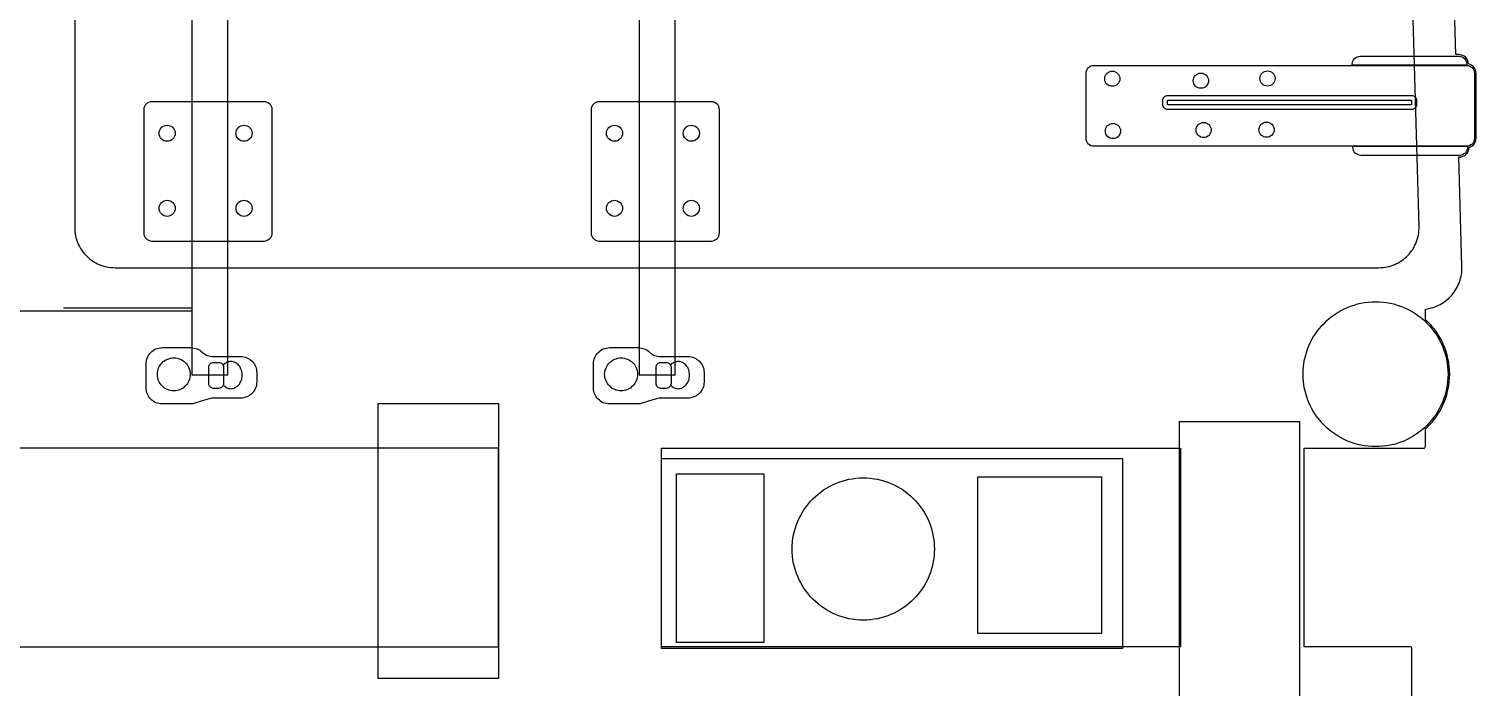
# Model space of a CAD drawing. Extents: x -295 to 296, y -191 to 193.
# Drawn here: x -168.9 to -42.7, y -111.7 to -54.3 of the extents above; entities that cross this region are included whole.
import ezdxf

# ---------------------------------------------------------------- set-up
doc = ezdxf.new("R2010")
doc.units = 0
doc.layers.add('레이어_1', color=18, linetype='CONTINUOUS')
doc.layers.add('레이어_2', color=1, linetype='CONTINUOUS')

msp = doc.modelspace()

# ---------------------------------------------------------------- linework, layer by layer
at = {"layer": '레이어_1'}
for points in [[(-164.95, -34.12), (-164.95, -71.61), (-164.95, -71.79), (-164.94, -71.96), (-164.91, -72.14), (-164.88, -72.31), (-164.84, -72.48), (-164.8, -72.65), (-164.74, -72.81), (-164.68, -72.97), (-164.61, -73.12), (-164.53, -73.27), (-164.45, -73.42), (-164.36, -73.56), (-164.26, -73.7), (-164.15, -73.83), (-164.04, -73.96), (-163.93, -74.08), (-163.81, -74.2), (-163.68, -74.31), (-163.55, -74.41), (-163.41, -74.51), (-163.27, -74.6), (-163.12, -74.68), (-162.97, -74.76), (-162.82, -74.83), (-162.66, -74.89), (-162.49, -74.95), (-162.33, -75), (-162.16, -75.03), (-161.99, -75.07), (-161.81, -75.09), (-161.63, -75.1), (-161.45, -75.11), (-51.2, -75.11), (-51.02, -75.1), (-50.84, -75.09), (-50.66, -75.06), (-50.48, -75.03), (-50.31, -74.99), (-50.14, -74.94), (-49.98, -74.89), (-49.81, -74.82), (-49.66, -74.75), (-49.5, -74.67), (-49.36, -74.58), (-49.21, -74.49), (-49.07, -74.39), (-48.94, -74.28), (-48.81, -74.16), (-48.69, -74.04), (-48.58, -73.92), (-48.47, -73.79), (-48.36, -73.65), (-48.26, -73.51), (-48.17, -73.36), (-48.09, -73.21), (-48.02, -73.06), (-47.95, -72.9), (-47.89, -72.74), (-47.84, -72.57), (-47.79, -72.4), (-47.76, -72.23), (-47.73, -72.05), (-47.71, -71.87), (-47.7, -71.69), (-47.7, -71.5), (-54.38, 159.44)], [(-48.33, -122.77), (-48.33, -108.31), (-48.34, -108.26), (-48.37, -108.21), (-48.42, -108.18), (-48.47, -108.17), (-57.71, -108.17), (-57.71, -90.84), (-47.29, -90.84), (-47.23, -90.83), (-47.19, -90.8), (-47.16, -90.76), (-47.15, -90.7), (-47.14, -89.16), (-46.9, -88.93), (-46.67, -88.68), (-46.45, -88.43), (-46.25, -88.16), (-46.06, -87.89), (-45.89, -87.61), (-45.73, -87.31), (-45.59, -87.01), (-45.46, -86.7), (-45.35, -86.39), (-45.26, -86.07), (-45.18, -85.74), (-45.11, -85.41), (-45.07, -85.08), (-45.04, -84.74), (-45.03, -84.39), (-45.04, -84.05), (-45.07, -83.71), (-45.11, -83.38), (-45.18, -83.05), (-45.25, -82.72), (-45.35, -82.4), (-45.46, -82.09), (-45.59, -81.78), (-45.73, -81.48), (-45.89, -81.18), (-46.06, -80.9), (-46.25, -80.62), (-46.46, -80.35), (-46.67, -80.1), (-46.9, -79.85), (-47.15, -79.62), (-47.15, -78.88), (-47.15, -78.86), (-47.15, -78.72), (-46.98, -78.69), (-46.81, -78.66), (-46.64, -78.62), (-46.48, -78.57), (-46.32, -78.51), (-46.17, -78.45), (-46.02, -78.38), (-45.87, -78.31), (-45.72, -78.23), (-45.58, -78.14), (-45.32, -77.94), (-45.07, -77.72), (-44.85, -77.49), (-44.64, -77.23), (-44.46, -76.95), (-44.38, -76.81), (-44.31, -76.66), (-44.24, -76.51), (-44.18, -76.35), (-44.12, -76.19), (-44.08, -76.03), (-44.04, -75.86), (-44.01, -75.7), (-43.98, -75.53), (-43.97, -75.35), (-43.96, -75.18), (-43.96, -75), (-44.24, -65.45), (-44.18, -65.45), (-44.09, -65.45), (-44.01, -65.44), (-43.93, -65.42), (-43.86, -65.39), (-43.78, -65.35), (-43.71, -65.31), (-43.59, -65.21), (-43.54, -65.16), (-43.49, -65.09), (-43.45, -65.02), (-43.41, -64.95), (-43.38, -64.88), (-43.36, -64.8), (-43.35, -64.72), (-43.34, -64.63), (-43.21, -64.58), (-43.09, -64.51), (-42.99, -64.43), (-42.9, -64.33), (-42.83, -64.22), (-42.78, -64.09), (-42.74, -63.96), (-42.73, -63.82), (-42.73, -58.16), (-42.74, -58.01), (-42.78, -57.87), (-42.84, -57.75), (-42.92, -57.63), (-43.02, -57.53), (-43.13, -57.44), (-43.26, -57.38), (-43.4, -57.34), (-43.41, -57.25), (-43.42, -57.17), (-43.44, -57.09), (-43.47, -57.02), (-43.51, -56.95), (-43.55, -56.88), (-43.66, -56.76), (-43.78, -56.66), (-43.85, -56.62), (-43.92, -56.59), (-44, -56.56), (-44.07, -56.54), (-44.16, -56.53), (-44.24, -56.52), (-44.49, -56.52), (-46.23, 3.54)]]:
    msp.add_lwpolyline(points, dxfattribs=at)
for points in [[(-199.39, -108.17), (-169.43, -108.17), (-168.94, -108.17), (-168.45, -108.17), (-127.98, -108.17), (-127.98, -90.84), (-128.3, -90.84), (-168.45, -90.84), (-168.94, -90.84), (-169.43, -90.84), (-199.39, -90.84)], [(-113.78, -108.17), (-113.78, -90.84), (-68.62, -90.84), (-68.5, -90.84), (-68.5, -108.17)]]:
    msp.add_lwpolyline(points, close=True, dxfattribs=at)
at = {"layer": '레이어_2'}
for points in [[(-154.74, 22.5), (-154.74, -84.46), (-151.59, -84.46), (-151.59, 22.5)], [(-115.73, 22.5), (-115.73, -84.46), (-112.58, -84.46), (-112.58, 22.5)], [(-158.93, -65.08), (-158.93, -67.88), (-158.93, -67.88), (-158.93, -72.08), (-158.91, -72.22), (-158.87, -72.35), (-158.81, -72.47), (-158.72, -72.57), (-158.62, -72.66), (-158.5, -72.72), (-158.37, -72.76), (-158.23, -72.78), (-148.43, -72.78), (-148.29, -72.76), (-148.16, -72.72), (-148.04, -72.66), (-147.93, -72.57), (-147.85, -72.47), (-147.78, -72.35), (-147.74, -72.22), (-147.73, -72.08), (-147.73, -67.88), (-147.73, -65.53), (-147.73, -61.33), (-147.74, -61.19), (-147.78, -61.06), (-147.85, -60.94), (-147.93, -60.84), (-148.04, -60.75), (-148.16, -60.69), (-148.29, -60.64), (-148.43, -60.63), (-158.23, -60.63), (-158.37, -60.64), (-158.5, -60.69), (-158.62, -60.75), (-158.72, -60.84), (-158.81, -60.94), (-158.87, -61.06), (-158.91, -61.19), (-158.93, -61.33), (-158.93, -65.53)], [(-119.91, -65.08), (-119.91, -67.88), (-119.91, -67.88), (-119.91, -72.08), (-119.9, -72.22), (-119.86, -72.35), (-119.8, -72.47), (-119.71, -72.57), (-119.61, -72.66), (-119.49, -72.72), (-119.36, -72.76), (-119.21, -72.78), (-109.41, -72.78), (-109.27, -72.76), (-109.14, -72.72), (-109.02, -72.66), (-108.92, -72.57), (-108.83, -72.47), (-108.77, -72.35), (-108.73, -72.22), (-108.71, -72.08), (-108.71, -67.88), (-108.71, -65.53), (-108.71, -61.33), (-108.73, -61.19), (-108.77, -61.06), (-108.83, -60.94), (-108.92, -60.84), (-109.02, -60.75), (-109.14, -60.69), (-109.27, -60.64), (-109.41, -60.63), (-119.21, -60.63), (-119.36, -60.64), (-119.49, -60.69), (-119.61, -60.75), (-119.71, -60.84), (-119.8, -60.94), (-119.86, -61.06), (-119.9, -61.19), (-119.91, -61.33), (-119.91, -65.53)], [(-183.14, -78.88), (-154.74, -78.88)], [(-165.93, -78.61), (-154.74, -78.61)], [(-151.99, -85.35), (-151.92, -85.42), (-151.84, -85.48), (-151.77, -85.53), (-151.69, -85.57), (-151.6, -85.61), (-151.51, -85.63), (-151.42, -85.65), (-151.33, -85.66), (-151.23, -85.65), (-151.13, -85.63), (-151.03, -85.6), (-150.94, -85.56), (-150.86, -85.51), (-150.77, -85.45), (-150.7, -85.38), (-150.63, -85.31), (-150.56, -85.22), (-150.51, -85.13), (-150.46, -85.03), (-150.42, -84.93), (-150.38, -84.82), (-150.36, -84.71), (-150.34, -84.59), (-150.34, -84.47), (-150.34, -84.35), (-150.36, -84.23), (-150.38, -84.12), (-150.42, -84.01), (-150.46, -83.9), (-150.51, -83.81), (-150.56, -83.72), (-150.63, -83.63), (-150.7, -83.56), (-150.77, -83.49), (-150.86, -83.43), (-150.94, -83.38), (-151.03, -83.34), (-151.13, -83.31), (-151.23, -83.29), (-151.33, -83.28), (-151.42, -83.29), (-151.52, -83.31), (-151.61, -83.33), (-151.7, -83.37), (-151.78, -83.42), (-151.86, -83.47), (-151.93, -83.53), (-152, -83.61)], [(-112.97, -85.35), (-112.9, -85.42), (-112.83, -85.48), (-112.75, -85.53), (-112.67, -85.57), (-112.59, -85.61), (-112.5, -85.63), (-112.41, -85.65), (-112.31, -85.66), (-112.21, -85.65), (-112.11, -85.63), (-112.02, -85.6), (-111.93, -85.56), (-111.84, -85.51), (-111.76, -85.45), (-111.68, -85.38), (-111.61, -85.31), (-111.55, -85.22), (-111.49, -85.13), (-111.44, -85.03), (-111.4, -84.93), (-111.37, -84.82), (-111.35, -84.71), (-111.33, -84.59), (-111.33, -84.47), (-111.33, -84.35), (-111.35, -84.23), (-111.37, -84.12), (-111.4, -84.01), (-111.44, -83.9), (-111.49, -83.81), (-111.55, -83.72), (-111.61, -83.63), (-111.68, -83.56), (-111.76, -83.49), (-111.84, -83.43), (-111.93, -83.38), (-112.02, -83.34), (-112.11, -83.31), (-112.21, -83.29), (-112.31, -83.28), (-112.41, -83.29), (-112.5, -83.31), (-112.6, -83.33), (-112.68, -83.37), (-112.77, -83.42), (-112.85, -83.47), (-112.92, -83.53), (-112.99, -83.61)]]:
    msp.add_lwpolyline(points, dxfattribs=at)
for points in [[(-52.84, -56.66), (-44.24, -56.66), (-44.1, -56.68), (-43.97, -56.72), (-43.85, -56.78), (-43.75, -56.87), (-43.66, -56.97), (-43.6, -57.09), (-43.55, -57.22), (-43.54, -57.36), (-43.54, -57.45), (-53.54, -57.45), (-53.54, -57.36), (-53.52, -57.22), (-53.48, -57.09), (-53.42, -56.97), (-53.33, -56.87), (-53.23, -56.78), (-53.11, -56.72), (-52.98, -56.68)], [(-42.87, -63.82), (-42.89, -63.96), (-42.93, -64.1), (-42.99, -64.22), (-43.08, -64.32), (-43.18, -64.4), (-43.3, -64.47), (-43.43, -64.51), (-43.57, -64.52), (-76.05, -64.52), (-76.19, -64.51), (-76.32, -64.47), (-76.44, -64.4), (-76.54, -64.32), (-76.63, -64.22), (-76.69, -64.1), (-76.73, -63.96), (-76.75, -63.82), (-76.75, -58.16), (-76.73, -58.02), (-76.69, -57.89), (-76.63, -57.77), (-76.54, -57.66), (-76.44, -57.58), (-76.32, -57.51), (-76.19, -57.47), (-76.05, -57.46), (-43.57, -57.46), (-43.43, -57.47), (-43.3, -57.51), (-43.18, -57.58), (-43.08, -57.66), (-42.99, -57.77), (-42.93, -57.89), (-42.89, -58.02), (-42.87, -58.16)], [(-74.46, -57.97), (-74.33, -57.98), (-74.2, -58.02), (-74.09, -58.08), (-73.99, -58.16), (-73.91, -58.26), (-73.85, -58.37), (-73.81, -58.5), (-73.8, -58.63), (-73.81, -58.76), (-73.85, -58.89), (-73.91, -59), (-73.99, -59.1), (-74.09, -59.18), (-74.2, -59.24), (-74.33, -59.28), (-74.46, -59.29), (-74.59, -59.28), (-74.72, -59.24), (-74.83, -59.18), (-74.93, -59.1), (-75.01, -59), (-75.07, -58.89), (-75.11, -58.76), (-75.12, -58.63), (-75.11, -58.5), (-75.07, -58.37), (-75.01, -58.26), (-74.93, -58.16), (-74.83, -58.08), (-74.72, -58.02), (-74.59, -57.98)], [(-60.92, -57.94), (-60.79, -57.96), (-60.66, -58), (-60.55, -58.06), (-60.45, -58.14), (-60.37, -58.24), (-60.31, -58.35), (-60.27, -58.47), (-60.26, -58.61), (-60.27, -58.74), (-60.31, -58.86), (-60.37, -58.98), (-60.45, -59.07), (-60.55, -59.16), (-60.66, -59.22), (-60.79, -59.26), (-60.92, -59.27), (-61.05, -59.26), (-61.18, -59.22), (-61.29, -59.16), (-61.39, -59.07), (-61.47, -58.98), (-61.53, -58.86), (-61.57, -58.74), (-61.58, -58.61), (-61.57, -58.47), (-61.53, -58.35), (-61.47, -58.24), (-61.39, -58.14), (-61.29, -58.06), (-61.18, -58), (-61.05, -57.96)], [(-66.73, -58.14), (-66.6, -58.15), (-66.48, -58.19), (-66.36, -58.25), (-66.26, -58.33), (-66.18, -58.43), (-66.12, -58.54), (-66.08, -58.67), (-66.07, -58.8), (-66.08, -58.93), (-66.12, -59.06), (-66.18, -59.17), (-66.26, -59.27), (-66.36, -59.35), (-66.48, -59.41), (-66.6, -59.45), (-66.73, -59.46), (-66.87, -59.45), (-66.99, -59.41), (-67.1, -59.35), (-67.2, -59.27), (-67.28, -59.17), (-67.34, -59.06), (-67.38, -58.93), (-67.4, -58.8), (-67.38, -58.67), (-67.34, -58.54), (-67.28, -58.43), (-67.2, -58.33), (-67.1, -58.25), (-66.99, -58.19), (-66.87, -58.15)], [(-48.35, -60.08), (-48.27, -60.09), (-48.19, -60.12), (-48.12, -60.15), (-48.05, -60.21), (-48, -60.27), (-47.96, -60.34), (-47.94, -60.42), (-47.93, -60.5), (-47.93, -60.9), (-47.94, -60.98), (-47.96, -61.06), (-48, -61.13), (-48.05, -61.19), (-48.12, -61.24), (-48.19, -61.28), (-48.27, -61.31), (-48.35, -61.32), (-69.63, -61.32), (-69.71, -61.31), (-69.79, -61.28), (-69.86, -61.24), (-69.92, -61.19), (-69.97, -61.13), (-70.01, -61.06), (-70.04, -60.98), (-70.05, -60.9), (-70.05, -60.5), (-70.04, -60.42), (-70.01, -60.34), (-69.97, -60.27), (-69.92, -60.21), (-69.86, -60.15), (-69.79, -60.12), (-69.71, -60.09), (-69.63, -60.08)], [(-48.35, -60.5), (-48.35, -60.9), (-69.63, -60.9), (-69.63, -60.5)], [(-156.88, -62.68), (-156.74, -62.7), (-156.61, -62.74), (-156.49, -62.8), (-156.39, -62.89), (-156.3, -62.99), (-156.24, -63.11), (-156.2, -63.24), (-156.18, -63.38), (-156.2, -63.52), (-156.24, -63.66), (-156.3, -63.78), (-156.39, -63.88), (-156.49, -63.96), (-156.61, -64.03), (-156.74, -64.07), (-156.88, -64.08), (-157.02, -64.07), (-157.16, -64.03), (-157.28, -63.96), (-157.38, -63.88), (-157.46, -63.78), (-157.53, -63.66), (-157.57, -63.52), (-157.58, -63.38), (-157.57, -63.24), (-157.53, -63.11), (-157.46, -62.99), (-157.38, -62.89), (-157.28, -62.8), (-157.16, -62.74), (-157.02, -62.7)], [(-150.18, -62.68), (-150.04, -62.7), (-149.91, -62.74), (-149.79, -62.8), (-149.69, -62.89), (-149.6, -62.99), (-149.54, -63.11), (-149.5, -63.24), (-149.48, -63.38), (-149.5, -63.52), (-149.54, -63.66), (-149.6, -63.78), (-149.69, -63.88), (-149.79, -63.96), (-149.91, -64.03), (-150.04, -64.07), (-150.18, -64.08), (-150.32, -64.07), (-150.45, -64.03), (-150.57, -63.96), (-150.68, -63.88), (-150.76, -63.78), (-150.83, -63.66), (-150.87, -63.52), (-150.88, -63.38), (-150.87, -63.24), (-150.83, -63.11), (-150.76, -62.99), (-150.68, -62.89), (-150.57, -62.8), (-150.45, -62.74), (-150.32, -62.7)], [(-150.18, -62.68), (-150.04, -62.7), (-149.91, -62.74), (-149.79, -62.8), (-149.69, -62.89), (-149.6, -62.99), (-149.54, -63.11), (-149.5, -63.24), (-149.48, -63.38), (-149.5, -63.52), (-149.54, -63.66), (-149.6, -63.78), (-149.69, -63.88), (-149.79, -63.96), (-149.91, -64.03), (-150.04, -64.07), (-150.18, -64.08), (-150.32, -64.07), (-150.45, -64.03), (-150.57, -63.96), (-150.68, -63.88), (-150.76, -63.78), (-150.83, -63.66), (-150.87, -63.52), (-150.88, -63.38), (-150.87, -63.24), (-150.83, -63.11), (-150.76, -62.99), (-150.68, -62.89), (-150.57, -62.8), (-150.45, -62.74), (-150.32, -62.7)], [(-117.87, -62.68), (-117.73, -62.7), (-117.6, -62.74), (-117.48, -62.8), (-117.38, -62.89), (-117.29, -62.99), (-117.23, -63.11), (-117.18, -63.24), (-117.17, -63.38), (-117.18, -63.52), (-117.23, -63.66), (-117.29, -63.78), (-117.38, -63.88), (-117.48, -63.96), (-117.6, -64.03), (-117.73, -64.07), (-117.87, -64.08), (-118.01, -64.07), (-118.14, -64.03), (-118.26, -63.96), (-118.37, -63.88), (-118.45, -63.78), (-118.52, -63.66), (-118.56, -63.52), (-118.57, -63.38), (-118.56, -63.24), (-118.52, -63.11), (-118.45, -62.99), (-118.37, -62.89), (-118.26, -62.8), (-118.14, -62.74), (-118.01, -62.7)], [(-111.17, -62.68), (-111.03, -62.7), (-110.9, -62.74), (-110.78, -62.8), (-110.67, -62.89), (-110.59, -62.99), (-110.52, -63.11), (-110.48, -63.24), (-110.47, -63.38), (-110.48, -63.52), (-110.52, -63.66), (-110.59, -63.78), (-110.67, -63.88), (-110.78, -63.96), (-110.9, -64.03), (-111.03, -64.07), (-111.17, -64.08), (-111.31, -64.07), (-111.44, -64.03), (-111.56, -63.96), (-111.66, -63.88), (-111.75, -63.78), (-111.81, -63.66), (-111.85, -63.52), (-111.87, -63.38), (-111.85, -63.24), (-111.81, -63.11), (-111.75, -62.99), (-111.66, -62.89), (-111.56, -62.8), (-111.44, -62.74), (-111.31, -62.7)], [(-111.17, -62.68), (-111.03, -62.7), (-110.9, -62.74), (-110.78, -62.8), (-110.67, -62.89), (-110.59, -62.99), (-110.52, -63.11), (-110.48, -63.24), (-110.47, -63.38), (-110.48, -63.52), (-110.52, -63.66), (-110.59, -63.78), (-110.67, -63.88), (-110.78, -63.96), (-110.9, -64.03), (-111.03, -64.07), (-111.17, -64.08), (-111.31, -64.07), (-111.44, -64.03), (-111.56, -63.96), (-111.66, -63.88), (-111.75, -63.78), (-111.81, -63.66), (-111.85, -63.52), (-111.87, -63.38), (-111.85, -63.24), (-111.81, -63.11), (-111.75, -62.99), (-111.66, -62.89), (-111.56, -62.8), (-111.44, -62.74), (-111.31, -62.7)], [(-74.4, -62.53), (-74.26, -62.54), (-74.14, -62.58), (-74.03, -62.64), (-73.93, -62.72), (-73.85, -62.82), (-73.79, -62.93), (-73.75, -63.05), (-73.74, -63.19), (-73.75, -63.32), (-73.79, -63.45), (-73.85, -63.56), (-73.93, -63.66), (-74.03, -63.74), (-74.14, -63.8), (-74.26, -63.84), (-74.4, -63.85), (-74.53, -63.84), (-74.66, -63.8), (-74.77, -63.74), (-74.87, -63.66), (-74.95, -63.56), (-75.01, -63.45), (-75.05, -63.32), (-75.06, -63.19), (-75.05, -63.05), (-75.01, -62.93), (-74.95, -62.82), (-74.87, -62.72), (-74.77, -62.64), (-74.66, -62.58), (-74.53, -62.54)], [(-66.49, -62.43), (-66.35, -62.45), (-66.23, -62.49), (-66.12, -62.55), (-66.02, -62.63), (-65.94, -62.73), (-65.88, -62.84), (-65.84, -62.96), (-65.82, -63.1), (-65.84, -63.23), (-65.88, -63.36), (-65.94, -63.47), (-66.02, -63.57), (-66.12, -63.65), (-66.23, -63.71), (-66.35, -63.75), (-66.49, -63.76), (-66.62, -63.75), (-66.74, -63.71), (-66.86, -63.65), (-66.96, -63.57), (-67.04, -63.47), (-67.1, -63.36), (-67.14, -63.23), (-67.15, -63.1), (-67.14, -62.96), (-67.1, -62.84), (-67.04, -62.73), (-66.96, -62.63), (-66.86, -62.55), (-66.74, -62.49), (-66.62, -62.45)], [(-61, -62.41), (-60.87, -62.42), (-60.75, -62.46), (-60.63, -62.52), (-60.53, -62.6), (-60.45, -62.7), (-60.39, -62.81), (-60.35, -62.93), (-60.34, -63.07), (-60.35, -63.2), (-60.39, -63.33), (-60.45, -63.44), (-60.53, -63.54), (-60.63, -63.62), (-60.75, -63.68), (-60.87, -63.72), (-61, -63.73), (-61.14, -63.72), (-61.26, -63.68), (-61.37, -63.62), (-61.47, -63.54), (-61.55, -63.44), (-61.61, -63.33), (-61.65, -63.2), (-61.67, -63.07), (-61.65, -62.93), (-61.61, -62.81), (-61.55, -62.7), (-61.47, -62.6), (-61.37, -62.52), (-61.26, -62.46), (-61.14, -62.42)], [(-43.48, -64.52), (-43.48, -64.61), (-43.49, -64.75), (-43.53, -64.89), (-43.6, -65), (-43.68, -65.11), (-43.79, -65.19), (-43.91, -65.26), (-44.04, -65.3), (-44.18, -65.31), (-52.78, -65.31), (-52.92, -65.3), (-53.05, -65.26), (-53.17, -65.19), (-53.27, -65.11), (-53.36, -65), (-53.42, -64.89), (-53.46, -64.75), (-53.48, -64.61), (-53.48, -64.52)], [(-156.88, -69.23), (-156.74, -69.24), (-156.61, -69.28), (-156.49, -69.35), (-156.39, -69.43), (-156.3, -69.54), (-156.24, -69.66), (-156.2, -69.79), (-156.18, -69.93), (-156.2, -70.07), (-156.24, -70.2), (-156.3, -70.32), (-156.39, -70.42), (-156.49, -70.51), (-156.61, -70.57), (-156.74, -70.61), (-156.88, -70.63), (-157.02, -70.61), (-157.16, -70.57), (-157.28, -70.51), (-157.38, -70.42), (-157.46, -70.32), (-157.53, -70.2), (-157.57, -70.07), (-157.58, -69.93), (-157.57, -69.79), (-157.53, -69.66), (-157.46, -69.54), (-157.38, -69.43), (-157.28, -69.35), (-157.16, -69.28), (-157.02, -69.24)], [(-150.18, -69.23), (-150.04, -69.24), (-149.91, -69.28), (-149.79, -69.35), (-149.69, -69.43), (-149.6, -69.54), (-149.54, -69.66), (-149.5, -69.79), (-149.48, -69.93), (-149.5, -70.07), (-149.54, -70.2), (-149.6, -70.32), (-149.69, -70.42), (-149.79, -70.51), (-149.91, -70.57), (-150.04, -70.61), (-150.18, -70.63), (-150.32, -70.61), (-150.45, -70.57), (-150.57, -70.51), (-150.68, -70.42), (-150.76, -70.32), (-150.83, -70.2), (-150.87, -70.07), (-150.88, -69.93), (-150.87, -69.79), (-150.83, -69.66), (-150.76, -69.54), (-150.68, -69.43), (-150.57, -69.35), (-150.45, -69.28), (-150.32, -69.24)], [(-150.18, -69.23), (-150.04, -69.24), (-149.91, -69.28), (-149.79, -69.35), (-149.69, -69.43), (-149.6, -69.54), (-149.54, -69.66), (-149.5, -69.79), (-149.48, -69.93), (-149.5, -70.07), (-149.54, -70.2), (-149.6, -70.32), (-149.69, -70.42), (-149.79, -70.51), (-149.91, -70.57), (-150.04, -70.61), (-150.18, -70.63), (-150.32, -70.61), (-150.45, -70.57), (-150.57, -70.51), (-150.68, -70.42), (-150.76, -70.32), (-150.83, -70.2), (-150.87, -70.07), (-150.88, -69.93), (-150.87, -69.79), (-150.83, -69.66), (-150.76, -69.54), (-150.68, -69.43), (-150.57, -69.35), (-150.45, -69.28), (-150.32, -69.24)], [(-117.87, -69.23), (-117.73, -69.24), (-117.6, -69.28), (-117.48, -69.35), (-117.38, -69.43), (-117.29, -69.54), (-117.23, -69.66), (-117.18, -69.79), (-117.17, -69.93), (-117.18, -70.07), (-117.23, -70.2), (-117.29, -70.32), (-117.38, -70.42), (-117.48, -70.51), (-117.6, -70.57), (-117.73, -70.61), (-117.87, -70.63), (-118.01, -70.61), (-118.14, -70.57), (-118.26, -70.51), (-118.37, -70.42), (-118.45, -70.32), (-118.52, -70.2), (-118.56, -70.07), (-118.57, -69.93), (-118.56, -69.79), (-118.52, -69.66), (-118.45, -69.54), (-118.37, -69.43), (-118.26, -69.35), (-118.14, -69.28), (-118.01, -69.24)], [(-111.17, -69.23), (-111.03, -69.24), (-110.9, -69.28), (-110.78, -69.35), (-110.67, -69.43), (-110.59, -69.54), (-110.52, -69.66), (-110.48, -69.79), (-110.47, -69.93), (-110.48, -70.07), (-110.52, -70.2), (-110.59, -70.32), (-110.67, -70.42), (-110.78, -70.51), (-110.9, -70.57), (-111.03, -70.61), (-111.17, -70.63), (-111.31, -70.61), (-111.44, -70.57), (-111.56, -70.51), (-111.66, -70.42), (-111.75, -70.32), (-111.81, -70.2), (-111.85, -70.07), (-111.87, -69.93), (-111.85, -69.79), (-111.81, -69.66), (-111.75, -69.54), (-111.66, -69.43), (-111.56, -69.35), (-111.44, -69.28), (-111.31, -69.24)], [(-111.17, -69.23), (-111.03, -69.24), (-110.9, -69.28), (-110.78, -69.35), (-110.67, -69.43), (-110.59, -69.54), (-110.52, -69.66), (-110.48, -69.79), (-110.47, -69.93), (-110.48, -70.07), (-110.52, -70.2), (-110.59, -70.32), (-110.67, -70.42), (-110.78, -70.51), (-110.9, -70.57), (-111.03, -70.61), (-111.17, -70.63), (-111.31, -70.61), (-111.44, -70.57), (-111.56, -70.51), (-111.66, -70.42), (-111.75, -70.32), (-111.81, -70.2), (-111.85, -70.07), (-111.87, -69.93), (-111.85, -69.79), (-111.81, -69.66), (-111.75, -69.54), (-111.66, -69.43), (-111.56, -69.35), (-111.44, -69.28), (-111.31, -69.24)], [(-51.49, -78.08), (-51.17, -78.08), (-50.85, -78.11), (-50.53, -78.15), (-50.22, -78.2), (-49.91, -78.27), (-49.61, -78.36), (-49.32, -78.46), (-49.03, -78.57), (-48.75, -78.7), (-48.48, -78.84), (-48.22, -78.99), (-47.96, -79.15), (-47.71, -79.33), (-47.47, -79.52), (-47.24, -79.72), (-47.03, -79.93), (-46.82, -80.15), (-46.62, -80.38), (-46.43, -80.61), (-46.25, -80.86), (-46.09, -81.12), (-45.94, -81.38), (-45.8, -81.66), (-45.67, -81.93), (-45.56, -82.22), (-45.46, -82.52), (-45.37, -82.82), (-45.3, -83.12), (-45.25, -83.43), (-45.21, -83.75), (-45.18, -84.07), (-45.17, -84.39), (-45.18, -84.72), (-45.21, -85.04), (-45.25, -85.36), (-45.3, -85.67), (-45.37, -85.97), (-45.46, -86.27), (-45.56, -86.57), (-45.67, -86.85), (-45.8, -87.13), (-45.94, -87.41), (-46.09, -87.67), (-46.25, -87.93), (-46.43, -88.18), (-46.62, -88.41), (-46.82, -88.64), (-47.03, -88.86), (-47.24, -89.07), (-47.47, -89.27), (-47.71, -89.46), (-47.96, -89.63), (-48.22, -89.8), (-48.48, -89.95), (-48.75, -90.09), (-49.03, -90.22), (-49.32, -90.33), (-49.61, -90.43), (-49.91, -90.51), (-50.22, -90.58), (-50.53, -90.64), (-50.85, -90.68), (-51.17, -90.71), (-51.49, -90.71), (-51.82, -90.71), (-52.14, -90.68), (-52.46, -90.64), (-52.77, -90.58), (-53.07, -90.51), (-53.37, -90.43), (-53.67, -90.33), (-53.95, -90.22), (-54.23, -90.09), (-54.51, -89.95), (-54.77, -89.8), (-55.03, -89.63), (-55.27, -89.46), (-55.51, -89.27), (-55.74, -89.07), (-55.96, -88.86), (-56.17, -88.64), (-56.37, -88.41), (-56.56, -88.18), (-56.73, -87.93), (-56.9, -87.67), (-57.05, -87.41), (-57.19, -87.13), (-57.32, -86.85), (-57.43, -86.57), (-57.53, -86.27), (-57.61, -85.97), (-57.68, -85.67), (-57.74, -85.36), (-57.78, -85.04), (-57.8, -84.72), (-57.81, -84.39), (-57.8, -84.07), (-57.78, -83.75), (-57.74, -83.43), (-57.68, -83.12), (-57.61, -82.82), (-57.53, -82.52), (-57.43, -82.22), (-57.32, -81.93), (-57.19, -81.66), (-57.05, -81.38), (-56.9, -81.12), (-56.73, -80.86), (-56.56, -80.61), (-56.37, -80.38), (-56.17, -80.15), (-55.96, -79.93), (-55.74, -79.72), (-55.51, -79.52), (-55.27, -79.33), (-55.03, -79.15), (-54.77, -78.99), (-54.51, -78.84), (-54.23, -78.7), (-53.95, -78.57), (-53.67, -78.46), (-53.37, -78.36), (-53.07, -78.27), (-52.77, -78.2), (-52.46, -78.15), (-52.14, -78.11), (-51.82, -78.08)], [(-149.07, -84.26), (-149.07, -85.07), (-149.08, -85.22), (-149.1, -85.36), (-149.13, -85.49), (-149.18, -85.62), (-149.24, -85.74), (-149.31, -85.86), (-149.39, -85.96), (-149.48, -86.06), (-149.58, -86.15), (-149.69, -86.23), (-149.8, -86.3), (-149.93, -86.36), (-150.06, -86.41), (-150.19, -86.45), (-150.33, -86.47), (-150.47, -86.47), (-153.02, -86.47), (-153.83, -86.73), (-154.64, -86.99), (-157.32, -86.99), (-157.46, -86.98), (-157.6, -86.96), (-157.73, -86.93), (-157.86, -86.88), (-157.99, -86.82), (-158.1, -86.75), (-158.21, -86.67), (-158.31, -86.58), (-158.4, -86.48), (-158.48, -86.37), (-158.55, -86.26), (-158.61, -86.14), (-158.65, -86.01), (-158.69, -85.87), (-158.71, -85.73), (-158.72, -85.59), (-158.72, -83.48), (-158.71, -83.34), (-158.69, -83.2), (-158.65, -83.07), (-158.61, -82.94), (-158.55, -82.81), (-158.48, -82.7), (-158.4, -82.59), (-158.31, -82.49), (-158.21, -82.4), (-158.1, -82.32), (-157.99, -82.25), (-157.86, -82.19), (-157.73, -82.14), (-157.6, -82.11), (-157.46, -82.09), (-157.32, -82.08), (-154.8, -82.08), (-154.8, -82.08), (-154.67, -82.09), (-154.54, -82.11), (-154.41, -82.14), (-154.28, -82.18), (-154.16, -82.24), (-154.05, -82.3), (-153.94, -82.38), (-153.84, -82.47), (-153.73, -82.56), (-153.63, -82.63), (-153.51, -82.7), (-153.39, -82.76), (-153.26, -82.8), (-153.14, -82.83), (-153, -82.85), (-152.87, -82.86), (-150.47, -82.86), (-150.33, -82.86), (-150.19, -82.88), (-150.06, -82.92), (-149.93, -82.97), (-149.8, -83.03), (-149.69, -83.1), (-149.58, -83.18), (-149.48, -83.27), (-149.39, -83.37), (-149.31, -83.47), (-149.24, -83.59), (-149.18, -83.71), (-149.13, -83.84), (-149.1, -83.97), (-149.08, -84.11)], [(-156.31, -82.97), (-156.16, -82.98), (-156.02, -83), (-155.88, -83.04), (-155.75, -83.09), (-155.62, -83.15), (-155.5, -83.22), (-155.39, -83.3), (-155.29, -83.39), (-155.2, -83.49), (-155.12, -83.61), (-155.05, -83.72), (-154.99, -83.85), (-154.94, -83.98), (-154.9, -84.12), (-154.88, -84.26), (-154.87, -84.41), (-154.88, -84.55), (-154.9, -84.7), (-154.94, -84.83), (-154.99, -84.96), (-155.05, -85.09), (-155.12, -85.21), (-155.2, -85.32), (-155.29, -85.42), (-155.39, -85.51), (-155.5, -85.6), (-155.62, -85.67), (-155.75, -85.73), (-155.88, -85.78), (-156.02, -85.81), (-156.16, -85.83), (-156.31, -85.84), (-156.45, -85.83), (-156.6, -85.81), (-156.73, -85.78), (-156.86, -85.73), (-156.99, -85.67), (-157.11, -85.6), (-157.22, -85.51), (-157.32, -85.42), (-157.41, -85.32), (-157.49, -85.21), (-157.57, -85.09), (-157.63, -84.96), (-157.68, -84.83), (-157.71, -84.7), (-157.73, -84.55), (-157.74, -84.41), (-157.73, -84.26), (-157.71, -84.12), (-157.68, -83.98), (-157.63, -83.85), (-157.57, -83.72), (-157.49, -83.61), (-157.41, -83.49), (-157.32, -83.39), (-157.22, -83.3), (-157.11, -83.22), (-156.99, -83.15), (-156.86, -83.09), (-156.73, -83.04), (-156.6, -83), (-156.45, -82.98)], [(-110.06, -84.26), (-110.06, -85.07), (-110.07, -85.22), (-110.09, -85.36), (-110.12, -85.49), (-110.17, -85.62), (-110.23, -85.74), (-110.3, -85.86), (-110.38, -85.96), (-110.47, -86.06), (-110.57, -86.15), (-110.68, -86.23), (-110.79, -86.3), (-110.91, -86.36), (-111.04, -86.41), (-111.18, -86.45), (-111.32, -86.47), (-111.46, -86.47), (-114, -86.47), (-114.81, -86.73), (-115.62, -86.99), (-118.3, -86.99), (-118.45, -86.98), (-118.59, -86.96), (-118.72, -86.93), (-118.85, -86.88), (-118.97, -86.82), (-119.09, -86.75), (-119.19, -86.67), (-119.29, -86.58), (-119.38, -86.48), (-119.47, -86.37), (-119.54, -86.26), (-119.59, -86.14), (-119.64, -86.01), (-119.68, -85.87), (-119.7, -85.73), (-119.7, -85.59), (-119.7, -83.48), (-119.7, -83.34), (-119.68, -83.2), (-119.64, -83.07), (-119.59, -82.94), (-119.54, -82.81), (-119.47, -82.7), (-119.38, -82.59), (-119.29, -82.49), (-119.19, -82.4), (-119.09, -82.32), (-118.97, -82.25), (-118.85, -82.19), (-118.72, -82.14), (-118.59, -82.11), (-118.45, -82.09), (-118.3, -82.08), (-115.79, -82.08), (-115.79, -82.08), (-115.66, -82.09), (-115.52, -82.11), (-115.39, -82.14), (-115.27, -82.18), (-115.15, -82.24), (-115.03, -82.3), (-114.92, -82.38), (-114.82, -82.47), (-114.72, -82.56), (-114.61, -82.63), (-114.5, -82.7), (-114.38, -82.76), (-114.25, -82.8), (-114.12, -82.83), (-113.99, -82.85), (-113.86, -82.86), (-111.46, -82.86), (-111.32, -82.86), (-111.18, -82.88), (-111.04, -82.92), (-110.91, -82.97), (-110.79, -83.03), (-110.68, -83.1), (-110.57, -83.18), (-110.47, -83.27), (-110.38, -83.37), (-110.3, -83.47), (-110.23, -83.59), (-110.17, -83.71), (-110.12, -83.84), (-110.09, -83.97), (-110.07, -84.11)], [(-117.29, -82.97), (-117.15, -82.98), (-117, -83), (-116.87, -83.04), (-116.74, -83.09), (-116.61, -83.15), (-116.49, -83.22), (-116.38, -83.3), (-116.28, -83.39), (-116.19, -83.49), (-116.1, -83.61), (-116.03, -83.72), (-115.97, -83.85), (-115.92, -83.98), (-115.89, -84.12), (-115.87, -84.26), (-115.86, -84.41), (-115.87, -84.55), (-115.89, -84.7), (-115.92, -84.83), (-115.97, -84.96), (-116.03, -85.09), (-116.1, -85.21), (-116.19, -85.32), (-116.28, -85.42), (-116.38, -85.51), (-116.49, -85.6), (-116.61, -85.67), (-116.74, -85.73), (-116.87, -85.78), (-117, -85.81), (-117.15, -85.83), (-117.29, -85.84), (-117.44, -85.83), (-117.58, -85.81), (-117.72, -85.78), (-117.85, -85.73), (-117.98, -85.67), (-118.09, -85.6), (-118.2, -85.51), (-118.31, -85.42), (-118.4, -85.32), (-118.48, -85.21), (-118.55, -85.09), (-118.61, -84.96), (-118.66, -84.83), (-118.7, -84.7), (-118.72, -84.55), (-118.73, -84.41), (-118.72, -84.26), (-118.7, -84.12), (-118.66, -83.98), (-118.61, -83.85), (-118.55, -83.72), (-118.48, -83.61), (-118.4, -83.49), (-118.31, -83.39), (-118.2, -83.3), (-118.09, -83.22), (-117.98, -83.15), (-117.85, -83.09), (-117.72, -83.04), (-117.58, -83), (-117.44, -82.98)], [(-152.38, -83.37), (-152.29, -83.38), (-152.21, -83.4), (-152.14, -83.44), (-152.08, -83.49), (-152.03, -83.55), (-151.99, -83.63), (-151.97, -83.7), (-151.96, -83.79), (-151.96, -85.21), (-151.97, -85.29), (-151.99, -85.37), (-152.03, -85.44), (-152.08, -85.5), (-152.14, -85.56), (-152.21, -85.59), (-152.29, -85.62), (-152.38, -85.63), (-152.84, -85.63), (-152.93, -85.62), (-153.01, -85.59), (-153.08, -85.56), (-153.14, -85.5), (-153.19, -85.44), (-153.23, -85.37), (-153.25, -85.29), (-153.26, -85.21), (-153.26, -83.79), (-153.25, -83.7), (-153.23, -83.63), (-153.19, -83.55), (-153.14, -83.49), (-153.08, -83.44), (-153.01, -83.4), (-152.93, -83.38), (-152.84, -83.37)], [(-113.36, -83.37), (-113.28, -83.38), (-113.2, -83.4), (-113.13, -83.44), (-113.07, -83.49), (-113.02, -83.55), (-112.98, -83.63), (-112.95, -83.7), (-112.94, -83.79), (-112.94, -85.21), (-112.95, -85.29), (-112.98, -85.37), (-113.02, -85.44), (-113.07, -85.5), (-113.13, -85.56), (-113.2, -85.59), (-113.28, -85.62), (-113.36, -85.63), (-113.83, -85.63), (-113.91, -85.62), (-113.99, -85.59), (-114.06, -85.56), (-114.13, -85.5), (-114.18, -85.44), (-114.22, -85.37), (-114.24, -85.29), (-114.25, -85.21), (-114.25, -83.79), (-114.24, -83.7), (-114.22, -83.63), (-114.18, -83.55), (-114.13, -83.49), (-114.06, -83.44), (-113.99, -83.4), (-113.91, -83.38), (-113.83, -83.37)], [(-127.98, -110.94), (-138.49, -110.94), (-138.49, -86.96), (-127.98, -86.96)], [(-68.62, -112.55), (-58.11, -112.55), (-58.11, -88.56), (-68.62, -88.56)], [(-73.57, -108.31), (-113.78, -108.31), (-113.78, -91.75), (-73.57, -91.75)], [(-104.85, -107.79), (-112.47, -107.79), (-112.47, -93.07), (-104.85, -93.07)], [(-75.41, -107), (-86.19, -107), (-86.19, -93.33), (-75.41, -93.33)], [(-96.17, -93.44), (-95.85, -93.44), (-95.54, -93.47), (-95.23, -93.51), (-94.92, -93.56), (-94.62, -93.63), (-94.33, -93.71), (-94.04, -93.81), (-93.76, -93.92), (-93.48, -94.05), (-93.22, -94.18), (-92.96, -94.33), (-92.71, -94.49), (-92.46, -94.67), (-92.23, -94.85), (-92, -95.05), (-91.79, -95.25), (-91.58, -95.47), (-91.39, -95.69), (-91.2, -95.93), (-91.03, -96.17), (-90.87, -96.42), (-90.72, -96.68), (-90.58, -96.95), (-90.46, -97.22), (-90.35, -97.51), (-90.25, -97.79), (-90.17, -98.09), (-90.1, -98.39), (-90.04, -98.69), (-90, -99), (-89.98, -99.32), (-89.97, -99.64), (-89.98, -99.96), (-90, -100.27), (-90.04, -100.58), (-90.1, -100.89), (-90.17, -101.19), (-90.25, -101.48), (-90.35, -101.77), (-90.46, -102.05), (-90.58, -102.33), (-90.72, -102.6), (-90.87, -102.85), (-91.03, -103.11), (-91.2, -103.35), (-91.39, -103.58), (-91.58, -103.81), (-91.79, -104.02), (-92, -104.23), (-92.23, -104.42), (-92.46, -104.61), (-92.71, -104.78), (-92.96, -104.94), (-93.22, -105.09), (-93.48, -105.23), (-93.76, -105.35), (-94.04, -105.47), (-94.33, -105.56), (-94.62, -105.65), (-94.92, -105.72), (-95.23, -105.77), (-95.54, -105.81), (-95.85, -105.83), (-96.17, -105.84), (-96.49, -105.83), (-96.81, -105.81), (-97.12, -105.77), (-97.42, -105.72), (-97.72, -105.65), (-98.02, -105.56), (-98.31, -105.47), (-98.59, -105.35), (-98.86, -105.23), (-99.13, -105.09), (-99.39, -104.94), (-99.64, -104.78), (-99.89, -104.61), (-100.12, -104.42), (-100.34, -104.23), (-100.56, -104.02), (-100.77, -103.81), (-100.96, -103.58), (-101.14, -103.35), (-101.32, -103.11), (-101.48, -102.85), (-101.63, -102.6), (-101.76, -102.33), (-101.89, -102.05), (-102, -101.77), (-102.1, -101.48), (-102.18, -101.19), (-102.25, -100.89), (-102.31, -100.58), (-102.34, -100.27), (-102.37, -99.96), (-102.38, -99.64), (-102.37, -99.32), (-102.34, -99), (-102.31, -98.69), (-102.25, -98.39), (-102.18, -98.09), (-102.1, -97.79), (-102, -97.51), (-101.89, -97.22), (-101.76, -96.95), (-101.63, -96.68), (-101.48, -96.42), (-101.32, -96.17), (-101.14, -95.93), (-100.96, -95.69), (-100.77, -95.47), (-100.56, -95.25), (-100.34, -95.05), (-100.12, -94.85), (-99.89, -94.67), (-99.64, -94.49), (-99.39, -94.33), (-99.13, -94.18), (-98.86, -94.05), (-98.59, -93.92), (-98.31, -93.81), (-98.02, -93.71), (-97.72, -93.63), (-97.42, -93.56), (-97.12, -93.51), (-96.81, -93.47), (-96.49, -93.44)]]:
    msp.add_lwpolyline(points, close=True, dxfattribs=at)

doc.saveas('drawing.dxf')
